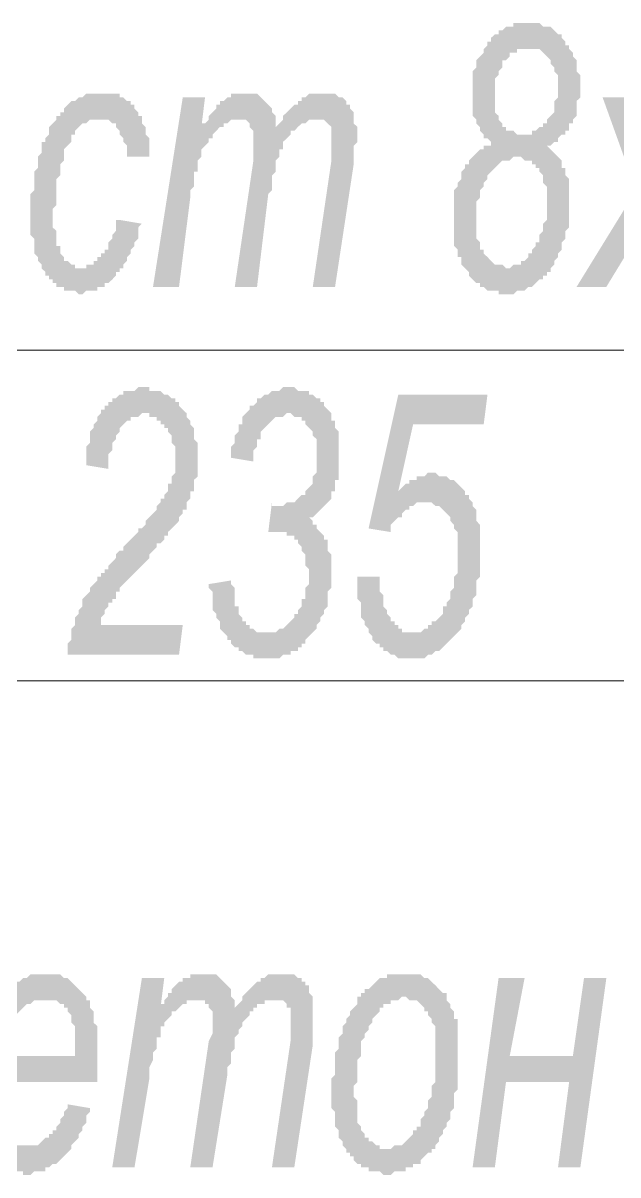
# Model space of a CAD drawing. Header units: millimetres. Extents: x 1372 to 666090, y 1285 to 31551.
# Drawn here: x 627867 to 628535, y 20592 to 21885 of the extents above; entities that cross this region are included whole.
import ezdxf

# ---------------------------------------------------------------- set-up
doc = ezdxf.new("R2010")
doc.units = ezdxf.units.MM
doc.layers.add('PDF _0', color=7, linetype='Continuous')
doc.layers.add('PDF _75-АЗ Штамп', color=7, linetype='Continuous')

msp = doc.modelspace()

# ---------------------------------------------------------------- hatches: boundary and pattern name
at = {"layer": 'PDF _75-АЗ Штамп', "transparency": 33554559}
h = msp.add_hatch(color=256, dxfattribs=at)
h.paths.add_polyline_path([(628392.1, 21751.4), (628392.1, 21751.4), (628388, 21755.5), (628383.8, 21755.5), (628383.8, 21759.7), (628379.6, 21763.9), (628379.6, 21763.9), (628379.6, 21768.1), (628375.5, 21772.2), (628375.5, 21772.2), (628375.5, 21776.4), (628371.3, 21780.6), (628371.3, 21784.7), (628371.3, 21788.9), (628371.3, 21793.1), (628371.3, 21797.3), (628371.3, 21801.4), (628371.3, 21805.6), (628371.3, 21809.8), (628371.3, 21813.9), (628371.3, 21818.1), (628371.3, 21818.1), (628371.3, 21822.3), (628371.3, 21826.5), (628371.3, 21830.6), (628375.5, 21834.8), (628375.5, 21839), (628375.5, 21843.1), (628379.6, 21847.3), (628379.6, 21847.3), (628383.8, 21851.5), (628383.8, 21855.7), (628383.8, 21855.7), (628388, 21859.8), (628388, 21864), (628392.1, 21864), (628392.1, 21868.2), (628396.3, 21872.3), (628396.3, 21872.3), (628400.5, 21872.3), (628400.5, 21876.5), (628404.7, 21876.5), (628408.8, 21880.7), (628408.8, 21880.7), (628413, 21880.7), (628417.2, 21880.7), (628417.2, 21884.9), (628421.3, 21884.9), (628425.5, 21884.9), (628425.5, 21884.9), (628429.7, 21884.9), (628433.9, 21884.9), (628433.9, 21884.9), (628438, 21884.9), (628442.2, 21884.9), (628446.4, 21884.9), (628446.4, 21884.9), (628450.5, 21880.7), (628454.7, 21880.7), (628454.7, 21880.7), (628458.9, 21880.7), (628463.1, 21876.5), (628463.1, 21876.5), (628467.2, 21872.3), (628467.2, 21872.3), (628471.4, 21872.3), (628471.4, 21868.2), (628475.6, 21864), (628475.6, 21864), (628475.6, 21859.8), (628479.7, 21859.8), (628479.7, 21855.7), (628483.9, 21851.5), (628483.9, 21847.3), (628483.9, 21847.3), (628488.1, 21843.1), (628488.1, 21839), (628488.1, 21834.8), (628488.1, 21830.6), (628492.3, 21826.5), (628492.3, 21822.3), (628492.3, 21818.1), (628492.3, 21813.9), (628492.3, 21813.9), (628492.3, 21809.8), (628492.3, 21805.6), (628492.3, 21801.4), (628488.1, 21797.3), (628488.1, 21793.1), (628488.1, 21788.9), (628488.1, 21784.7), (628488.1, 21780.6), (628483.9, 21776.4), (628483.9, 21776.4), (628483.9, 21772.2), (628479.7, 21772.2), (628479.7, 21768.1), (628479.7, 21763.9), (628475.6, 21763.9), (628475.6, 21759.7), (628471.4, 21759.7), (628467.2, 21755.5), (628467.2, 21751.4), (628463.1, 21751.4), (628463.1, 21751.4), (628458.9, 21747.2), (628454.7, 21747.2), (628458.9, 21743), (628463.1, 21738.9), (628463.1, 21738.9), (628467.2, 21734.7), (628467.2, 21734.7), (628471.4, 21730.5), (628471.4, 21726.3), (628471.4, 21722.2), (628475.6, 21722.2), (628475.6, 21718), (628475.6, 21713.8), (628475.6, 21713.8), (628479.7, 21709.7), (628479.7, 21705.5), (628479.7, 21701.3), (628479.7, 21697.1), (628479.7, 21693), (628479.7, 21688.8), (628479.7, 21684.6), (628479.7, 21680.5), (628479.7, 21676.3), (628479.7, 21672.1), (628479.7, 21667.9), (628479.7, 21663.8), (628479.7, 21659.6), (628479.7, 21655.4), (628475.6, 21651.3), (628475.6, 21647.1), (628475.6, 21647.1), (628475.6, 21642.9), (628471.4, 21638.7), (628471.4, 21634.6), (628471.4, 21630.4), (628467.2, 21626.2), (628467.2, 21622.1), (628467.2, 21622.1), (628463.1, 21617.9), (628463.1, 21613.7), (628463.1, 21613.7), (628458.9, 21609.5), (628458.9, 21605.4), (628454.7, 21605.4), (628454.7, 21601.2), (628450.5, 21601.2), (628450.5, 21597), (628446.4, 21597), (628442.2, 21592.9), (628442.2, 21592.9), (628438, 21588.7), (628438, 21588.7), (628433.9, 21588.7), (628429.7, 21584.5), (628429.7, 21584.5), (628425.5, 21584.5), (628421.3, 21584.5), (628421.3, 21584.5), (628417.2, 21580.3), (628413, 21580.3), (628413, 21580.3), (628408.8, 21580.3), (628404.7, 21580.3), (628400.5, 21580.3), (628400.5, 21584.5), (628396.3, 21584.5), (628392.1, 21584.5), (628392.1, 21584.5), (628388, 21584.5), (628383.8, 21588.7), (628383.8, 21588.7), (628379.6, 21588.7), (628379.6, 21592.9), (628375.5, 21592.9), (628371.3, 21597), (628371.3, 21597), (628367.1, 21601.2), (628367.1, 21601.2), (628367.1, 21605.4), (628362.9, 21609.5), (628362.9, 21609.5), (628358.8, 21613.7), (628358.8, 21617.9), (628358.8, 21622.1), (628354.6, 21622.1), (628354.6, 21626.2), (628354.6, 21630.4), (628350.4, 21634.6), (628350.4, 21638.7), (628350.4, 21642.9), (628350.4, 21647.1), (628350.4, 21651.3), (628350.4, 21655.4), (628350.4, 21659.6), (628350.4, 21663.8), (628350.4, 21667.9), (628350.4, 21672.1), (628350.4, 21676.3), (628350.4, 21680.5), (628350.4, 21684.6), (628350.4, 21688.8), (628350.4, 21693), (628350.4, 21697.1), (628354.6, 21701.3), (628354.6, 21701.3), (628354.6, 21705.5), (628358.8, 21709.7), (628358.8, 21713.8), (628358.8, 21718), (628358.8, 21718), (628362.9, 21722.2), (628362.9, 21726.3), (628367.1, 21726.3), (628367.1, 21730.5), (628371.3, 21734.7), (628371.3, 21734.7), (628375.5, 21738.9), (628375.5, 21738.9), (628379.6, 21743), (628383.8, 21743), (628383.8, 21747.2), (628388, 21747.2), (628392.1, 21747.2), (628392.1, 21751.4)], flags=0)
h.paths.add_polyline_path([(628396.3, 21801.4), (628396.3, 21797.3), (628396.3, 21793.1), (628396.3, 21788.9), (628396.3, 21784.7), (628396.3, 21784.7), (628400.5, 21780.6), (628400.5, 21776.4), (628404.7, 21772.2), (628404.7, 21772.2), (628404.7, 21768.1), (628408.8, 21768.1), (628408.8, 21763.9), (628413, 21763.9), (628413, 21763.9), (628417.2, 21763.9), (628421.3, 21759.7), (628425.5, 21759.7), (628425.5, 21759.7), (628425.5, 21759.7), (628429.7, 21759.7), (628433.9, 21759.7), (628438, 21759.7), (628438, 21763.9), (628442.2, 21763.9), (628442.2, 21763.9), (628446.4, 21768.1), (628450.5, 21768.1), (628450.5, 21772.2), (628454.7, 21772.2), (628454.7, 21776.4), (628454.7, 21776.4), (628458.9, 21780.6), (628458.9, 21780.6), (628463.1, 21784.7), (628463.1, 21788.9), (628463.1, 21793.1), (628463.1, 21797.3), (628467.2, 21801.4), (628467.2, 21805.6), (628467.2, 21809.8), (628467.2, 21813.9), (628467.2, 21813.9), (628467.2, 21818.1), (628467.2, 21822.3), (628467.2, 21826.5), (628463.1, 21830.6), (628463.1, 21834.8), (628463.1, 21834.8), (628458.9, 21839), (628458.9, 21843.1), (628458.9, 21843.1), (628454.7, 21847.3), (628454.7, 21847.3), (628450.5, 21851.5), (628450.5, 21851.5), (628446.4, 21855.7), (628442.2, 21855.7), (628442.2, 21855.7), (628438, 21855.7), (628433.9, 21855.7), (628433.9, 21855.7), (628429.7, 21855.7), (628429.7, 21855.7), (628425.5, 21855.7), (628421.3, 21855.7), (628421.3, 21851.5), (628417.2, 21851.5), (628413, 21851.5), (628413, 21847.3), (628413, 21847.3), (628408.8, 21843.1), (628404.7, 21843.1), (628404.7, 21839), (628404.7, 21834.8), (628400.5, 21830.6), (628400.5, 21830.6), (628400.5, 21826.5), (628396.3, 21822.3), (628396.3, 21822.3), (628396.3, 21818.1), (628396.3, 21813.9), (628396.3, 21809.8), (628396.3, 21805.6), (628396.3, 21801.4)], flags=0)
h.paths.add_polyline_path([(628375.5, 21659.6), (628375.5, 21655.4), (628375.5, 21651.3), (628375.5, 21647.1), (628375.5, 21642.9), (628379.6, 21638.7), (628379.6, 21634.6), (628379.6, 21634.6), (628379.6, 21630.4), (628383.8, 21630.4), (628383.8, 21626.2), (628388, 21622.1), (628388, 21622.1), (628392.1, 21617.9), (628392.1, 21617.9), (628392.1, 21617.9), (628396.3, 21613.7), (628400.5, 21613.7), (628400.5, 21613.7), (628404.7, 21613.7), (628408.8, 21609.5), (628413, 21609.5), (628413, 21609.5), (628413, 21609.5), (628417.2, 21613.7), (628421.3, 21613.7), (628421.3, 21613.7), (628425.5, 21613.7), (628425.5, 21617.9), (628429.7, 21617.9), (628429.7, 21617.9), (628433.9, 21622.1), (628433.9, 21626.2), (628438, 21626.2), (628438, 21630.4), (628442.2, 21634.6), (628442.2, 21638.7), (628446.4, 21638.7), (628446.4, 21642.9), (628446.4, 21647.1), (628450.5, 21651.3), (628450.5, 21655.4), (628450.5, 21659.6), (628450.5, 21659.6), (628454.7, 21663.8), (628454.7, 21667.9), (628454.7, 21672.1), (628454.7, 21676.3), (628454.7, 21680.5), (628454.7, 21684.6), (628454.7, 21684.6), (628454.7, 21688.8), (628454.7, 21693), (628454.7, 21697.1), (628454.7, 21701.3), (628450.5, 21705.5), (628450.5, 21709.7), (628450.5, 21713.8), (628446.4, 21718), (628446.4, 21718), (628446.4, 21722.2), (628442.2, 21722.2), (628442.2, 21726.3), (628438, 21726.3), (628438, 21730.5), (628433.9, 21730.5), (628429.7, 21730.5), (628429.7, 21730.5), (628425.5, 21734.7), (628421.3, 21734.7), (628421.3, 21734.7), (628417.2, 21734.7), (628417.2, 21734.7), (628413, 21730.5), (628408.8, 21730.5), (628408.8, 21730.5), (628404.7, 21730.5), (628400.5, 21726.3), (628400.5, 21726.3), (628396.3, 21722.2), (628396.3, 21722.2), (628392.1, 21718), (628392.1, 21718), (628388, 21713.8), (628388, 21713.8), (628388, 21709.7), (628383.8, 21705.5), (628383.8, 21705.5), (628383.8, 21701.3), (628379.6, 21697.1), (628379.6, 21693), (628379.6, 21688.8), (628375.5, 21684.6), (628375.5, 21680.5), (628375.5, 21680.5), (628375.5, 21676.3), (628375.5, 21672.1), (628375.5, 21663.8), (628375.5, 21659.6), (628375.5, 21659.6)], flags=0)
for points in [[(627975, 21663.8), (628000, 21659.6), (627995.9, 21655.4), (627995.9, 21651.3), (627995.9, 21647.1), (627995.9, 21642.9), (627991.7, 21638.7), (627991.7, 21638.7), (627991.7, 21634.6), (627987.5, 21630.4), (627987.5, 21626.2), (627983.3, 21622.1), (627983.3, 21617.9), (627983.3, 21617.9), (627979.2, 21613.7), (627979.2, 21609.5), (627975, 21609.5), (627975, 21605.4), (627970.8, 21605.4), (627970.8, 21601.2), (627970.8, 21601.2), (627966.7, 21597), (627962.5, 21592.9), (627962.5, 21592.9), (627958.3, 21592.9), (627958.3, 21588.7), (627954.1, 21588.7), (627950, 21588.7), (627950, 21584.5), (627945.8, 21584.5), (627941.6, 21584.5), (627941.6, 21584.5), (627937.5, 21584.5), (627933.3, 21580.3), (627933.3, 21580.3), (627929.1, 21580.3), (627929.1, 21580.3), (627924.9, 21584.5), (627920.8, 21584.5), (627920.8, 21584.5), (627916.6, 21584.5), (627912.4, 21584.5), (627912.4, 21588.7), (627908.3, 21588.7), (627904.1, 21588.7), (627904.1, 21592.9), (627899.9, 21592.9), (627899.9, 21597), (627895.7, 21597), (627895.7, 21601.2), (627891.6, 21601.2), (627891.6, 21605.4), (627887.4, 21609.5), (627887.4, 21609.5), (627887.4, 21613.7), (627883.2, 21617.9), (627883.2, 21617.9), (627883.2, 21622.1), (627879.1, 21626.2), (627879.1, 21630.4), (627879.1, 21634.6), (627879.1, 21638.7), (627879.1, 21642.9), (627874.9, 21647.1), (627874.9, 21651.3), (627874.9, 21655.4), (627874.9, 21659.6), (627874.9, 21663.8), (627874.9, 21667.9), (627874.9, 21667.9), (627874.9, 21672.1), (627874.9, 21676.3), (627874.9, 21680.5), (627874.9, 21684.6), (627874.9, 21688.8), (627874.9, 21693), (627879.1, 21697.1), (627879.1, 21701.3), (627879.1, 21705.5), (627879.1, 21709.7), (627879.1, 21713.8), (627879.1, 21718), (627883.2, 21722.2), (627883.2, 21726.3), (627883.2, 21730.5), (627883.2, 21734.7), (627883.2, 21734.7), (627887.4, 21738.9), (627887.4, 21743), (627887.4, 21747.2), (627887.4, 21751.4), (627891.6, 21751.4), (627891.6, 21755.5), (627895.7, 21759.7), (627895.7, 21763.9), (627895.7, 21768.1), (627899.9, 21772.2), (627899.9, 21772.2), (627904.1, 21776.4), (627904.1, 21780.6), (627908.3, 21780.6), (627908.3, 21784.7), (627912.4, 21784.7), (627912.4, 21788.9), (627912.4, 21788.9), (627916.6, 21793.1), (627916.6, 21793.1), (627920.8, 21797.3), (627924.9, 21797.3), (627924.9, 21797.3), (627929.1, 21801.4), (627929.1, 21801.4), (627933.3, 21801.4), (627937.5, 21805.6), (627937.5, 21805.6), (627941.6, 21805.6), (627945.8, 21805.6), (627945.8, 21805.6), (627950, 21805.6), (627954.1, 21805.6), (627954.1, 21805.6), (627958.3, 21805.6), (627962.5, 21805.6), (627962.5, 21805.6), (627966.7, 21805.6), (627970.8, 21805.6), (627975, 21805.6), (627975, 21801.4), (627979.2, 21801.4), (627979.2, 21801.4), (627983.3, 21797.3), (627987.5, 21797.3), (627987.5, 21793.1), (627991.7, 21793.1), (627991.7, 21788.9), (627991.7, 21788.9), (627995.9, 21784.7), (627995.9, 21780.6), (628000, 21780.6), (628000, 21776.4), (628000, 21772.2), (628004.2, 21768.1), (628004.2, 21763.9), (628004.2, 21759.7), (628004.2, 21759.7), (628008.4, 21755.5), (628008.4, 21751.4), (628008.4, 21747.2), (628008.4, 21743), (628008.4, 21734.7), (628008.4, 21734.7), (627983.3, 21734.7), (627983.3, 21738.9), (627983.3, 21743), (627983.3, 21747.2), (627979.2, 21751.4), (627979.2, 21755.5), (627979.2, 21755.5), (627975, 21759.7), (627975, 21763.9), (627975, 21763.9), (627970.8, 21768.1), (627970.8, 21772.2), (627966.7, 21772.2), (627966.7, 21772.2), (627962.5, 21776.4), (627958.3, 21776.4), (627958.3, 21776.4), (627954.1, 21776.4), (627954.1, 21776.4), (627950, 21776.4), (627945.8, 21776.4), (627945.8, 21776.4), (627941.6, 21776.4), (627937.5, 21772.2), (627937.5, 21772.2), (627933.3, 21772.2), (627929.1, 21768.1), (627929.1, 21768.1), (627924.9, 21763.9), (627924.9, 21763.9), (627924.9, 21759.7), (627920.8, 21759.7), (627920.8, 21755.5), (627920.8, 21751.4), (627916.6, 21747.2), (627916.6, 21747.2), (627912.4, 21743), (627912.4, 21738.9), (627912.4, 21734.7), (627912.4, 21730.5), (627908.3, 21726.3), (627908.3, 21722.2), (627908.3, 21722.2), (627908.3, 21718), (627908.3, 21713.8), (627904.1, 21709.7), (627904.1, 21705.5), (627904.1, 21701.3), (627904.1, 21697.1), (627904.1, 21693), (627904.1, 21688.8), (627904.1, 21684.6), (627904.1, 21680.5), (627899.9, 21676.3), (627899.9, 21672.1), (627899.9, 21667.9), (627899.9, 21663.8), (627899.9, 21659.6), (627899.9, 21655.4), (627904.1, 21651.3), (627904.1, 21647.1), (627904.1, 21642.9), (627904.1, 21638.7), (627904.1, 21634.6), (627908.3, 21634.6), (627908.3, 21630.4), (627908.3, 21626.2), (627908.3, 21626.2), (627912.4, 21622.1), (627912.4, 21617.9), (627916.6, 21617.9), (627920.8, 21613.7), (627920.8, 21613.7), (627924.9, 21613.7), (627924.9, 21609.5), (627929.1, 21609.5), (627929.1, 21609.5), (627933.3, 21609.5), (627937.5, 21609.5), (627937.5, 21613.7), (627941.6, 21613.7), (627945.8, 21613.7), (627945.8, 21617.9), (627950, 21617.9), (627950, 21622.1), (627954.1, 21622.1), (627954.1, 21626.2), (627958.3, 21626.2), (627958.3, 21630.4), (627962.5, 21630.4), (627962.5, 21634.6), (627962.5, 21638.7), (627966.7, 21642.9), (627966.7, 21642.9), (627966.7, 21647.1), (627970.8, 21651.3), (627970.8, 21655.4), (627970.8, 21659.6), (627970.8, 21663.8), (627975, 21663.8)], [(628012.5, 21588.7), (628045.9, 21801.4), (628070.9, 21801.4), (628066.8, 21768.1), (628066.8, 21772.2), (628070.9, 21772.2), (628075.1, 21776.4), (628075.1, 21780.6), (628079.3, 21784.7), (628079.3, 21784.7), (628083.5, 21788.9), (628083.5, 21793.1), (628087.6, 21793.1), (628087.6, 21797.3), (628091.8, 21797.3), (628091.8, 21797.3), (628096, 21801.4), (628096, 21801.4), (628100.1, 21801.4), (628100.1, 21805.6), (628104.3, 21805.6), (628108.5, 21805.6), (628112.7, 21805.6), (628112.7, 21805.6), (628116.8, 21805.6), (628121, 21805.6), (628121, 21805.6), (628125.2, 21805.6), (628129.3, 21805.6), (628129.3, 21805.6), (628133.5, 21801.4), (628133.5, 21801.4), (628137.7, 21797.3), (628137.7, 21797.3), (628141.9, 21793.1), (628141.9, 21793.1), (628146, 21788.9), (628146, 21784.7), (628150.2, 21780.6), (628150.2, 21776.4), (628150.2, 21772.2), (628150.2, 21768.1), (628150.2, 21768.1), (628154.4, 21772.2), (628154.4, 21772.2), (628158.5, 21776.4), (628158.5, 21780.6), (628162.7, 21784.7), (628162.7, 21784.7), (628166.9, 21788.9), (628166.9, 21788.9), (628171.1, 21793.1), (628175.2, 21793.1), (628175.2, 21797.3), (628175.2, 21797.3), (628179.4, 21797.3), (628179.4, 21801.4), (628183.6, 21801.4), (628187.7, 21805.6), (628187.7, 21805.6), (628191.9, 21805.6), (628196.1, 21805.6), (628196.1, 21805.6), (628200.3, 21805.6), (628204.4, 21805.6), (628204.4, 21805.6), (628208.6, 21805.6), (628212.8, 21805.6), (628216.9, 21805.6), (628216.9, 21805.6), (628221.1, 21801.4), (628225.3, 21801.4), (628225.3, 21801.4), (628229.5, 21797.3), (628229.5, 21797.3), (628229.5, 21793.1), (628233.6, 21793.1), (628233.6, 21788.9), (628237.8, 21784.7), (628237.8, 21780.6), (628237.8, 21780.6), (628237.8, 21776.4), (628237.8, 21772.2), (628242, 21768.1), (628242, 21763.9), (628242, 21759.7), (628242, 21755.5), (628242, 21751.4), (628242, 21751.4), (628237.8, 21747.2), (628237.8, 21743), (628237.8, 21734.7), (628237.8, 21730.5), (628237.8, 21726.3), (628237.8, 21726.3), (628216.9, 21588.7), (628191.9, 21588.7), (628212.8, 21730.5), (628212.8, 21734.7), (628212.8, 21738.9), (628212.8, 21743), (628212.8, 21747.2), (628212.8, 21751.4), (628212.8, 21755.5), (628212.8, 21755.5), (628212.8, 21759.7), (628212.8, 21763.9), (628212.8, 21768.1), (628212.8, 21768.1), (628208.6, 21772.2), (628208.6, 21772.2), (628204.4, 21776.4), (628204.4, 21776.4), (628200.3, 21776.4), (628196.1, 21776.4), (628196.1, 21776.4), (628196.1, 21776.4), (628191.9, 21776.4), (628187.7, 21776.4), (628187.7, 21776.4), (628183.6, 21772.2), (628179.4, 21772.2), (628179.4, 21772.2), (628175.2, 21768.1), (628175.2, 21768.1), (628171.1, 21763.9), (628166.9, 21763.9), (628166.9, 21759.7), (628162.7, 21755.5), (628162.7, 21755.5), (628158.5, 21751.4), (628158.5, 21747.2), (628158.5, 21743), (628154.4, 21743), (628154.4, 21743), (628154.4, 21738.9), (628154.4, 21734.7), (628150.2, 21730.5), (628150.2, 21730.5), (628150.2, 21726.3), (628150.2, 21722.2), (628150.2, 21718), (628146, 21713.8), (628146, 21709.7), (628146, 21705.5), (628146, 21701.3), (628146, 21697.1), (628141.9, 21693), (628129.3, 21588.7), (628104.3, 21588.7), (628125.2, 21730.5), (628125.2, 21738.9), (628125.2, 21743), (628125.2, 21747.2), (628125.2, 21751.4), (628125.2, 21751.4), (628125.2, 21755.5), (628125.2, 21759.7), (628125.2, 21763.9), (628125.2, 21763.9), (628121, 21768.1), (628121, 21772.2), (628121, 21772.2), (628116.8, 21776.4), (628112.7, 21776.4), (628112.7, 21776.4), (628108.5, 21776.4), (628108.5, 21776.4), (628104.3, 21776.4), (628100.1, 21776.4), (628100.1, 21776.4), (628096, 21772.2), (628091.8, 21772.2), (628091.8, 21768.1), (628087.6, 21768.1), (628087.6, 21768.1), (628083.5, 21763.9), (628083.5, 21763.9), (628079.3, 21759.7), (628079.3, 21755.5), (628075.1, 21755.5), (628075.1, 21751.4), (628070.9, 21747.2), (628070.9, 21747.2), (628066.8, 21743), (628066.8, 21738.9), (628066.8, 21734.7), (628066.8, 21734.7), (628062.6, 21730.5), (628062.6, 21726.3), (628062.6, 21722.2), (628062.6, 21718), (628058.4, 21718), (628058.4, 21713.8), (628058.4, 21709.7), (628058.4, 21701.3), (628054.3, 21697.1), (628054.3, 21693), (628054.3, 21688.8), (628054.3, 21688.8), (628041.7, 21588.7)], [(628488.1, 21588.7), (628554.8, 21697.1), (628517.3, 21801.4), (628546.5, 21801.4), (628559, 21763.9), (628559, 21759.7), (628559, 21755.5), (628563.2, 21751.4), (628563.2, 21747.2), (628563.2, 21743), (628563.2, 21738.9), (628567.3, 21738.9), (628567.3, 21734.7), (628567.3, 21730.5), (628567.3, 21726.3), (628571.5, 21722.2), (628613.2, 21801.4), (628646.6, 21801.4), (628579.9, 21693), (628621.6, 21588.7), (628592.4, 21588.7), (628575.7, 21630.4), (628575.7, 21634.6), (628575.7, 21638.7), (628571.5, 21638.7), (628571.5, 21642.9), (628571.5, 21647.1), (628571.5, 21651.3), (628567.3, 21655.4), (628567.3, 21659.6), (628567.3, 21663.8), (628567.3, 21663.8), (628521.5, 21588.7)], [(627916.6, 21175.7), (627916.6, 21179.9), (627916.6, 21184.1), (627916.6, 21188.2), (627920.8, 21192.4), (627920.8, 21196.6), (627920.8, 21200.7), (627920.8, 21204.9), (627924.9, 21209.1), (627924.9, 21213.3), (627924.9, 21217.4), (627924.9, 21217.4), (627929.1, 21221.6), (627929.1, 21225.8), (627929.1, 21225.8), (627933.3, 21229.9), (627933.3, 21234.1), (627933.3, 21238.3), (627937.5, 21242.5), (627937.5, 21242.5), (627941.6, 21246.6), (627941.6, 21250.8), (627945.8, 21255), (627945.8, 21255), (627945.8, 21255), (627950, 21259.1), (627950, 21259.1), (627950, 21263.3), (627954.1, 21263.3), (627954.1, 21267.5), (627958.3, 21267.5), (627958.3, 21271.7), (627962.5, 21271.7), (627962.5, 21275.8), (627966.7, 21280), (627966.7, 21280), (627970.8, 21284.2), (627970.8, 21288.3), (627975, 21292.5), (627979.2, 21292.5), (627979.2, 21296.7), (627983.3, 21300.9), (627987.5, 21305), (627991.7, 21309.2), (627991.7, 21309.2), (627995.9, 21313.4), (627995.9, 21317.5), (628000, 21317.5), (628004.2, 21321.7), (628004.2, 21325.9), (628008.4, 21330.1), (628008.4, 21330.1), (628012.5, 21334.2), (628012.5, 21334.2), (628016.7, 21338.4), (628016.7, 21338.4), (628016.7, 21342.6), (628016.7, 21342.6), (628020.9, 21346.7), (628020.9, 21350.9), (628025.1, 21350.9), (628025.1, 21355.1), (628029.2, 21359.3), (628029.2, 21363.4), (628029.2, 21367.6), (628033.4, 21367.6), (628033.4, 21371.8), (628033.4, 21371.8), (628033.4, 21375.9), (628037.6, 21380.1), (628037.6, 21384.3), (628037.6, 21388.5), (628037.6, 21392.6), (628037.6, 21396.8), (628037.6, 21401), (628037.6, 21405.1), (628037.6, 21409.3), (628033.4, 21413.5), (628033.4, 21417.7), (628033.4, 21417.7), (628033.4, 21421.8), (628029.2, 21426), (628029.2, 21430.2), (628025.1, 21430.2), (628025.1, 21434.3), (628020.9, 21434.3), (628020.9, 21438.5), (628016.7, 21438.5), (628016.7, 21442.7), (628012.5, 21442.7), (628008.4, 21442.7), (628008.4, 21446.9), (628004.2, 21446.9), (628000, 21446.9), (628000, 21446.9), (627995.9, 21442.7), (627991.7, 21442.7), (627991.7, 21442.7), (627987.5, 21442.7), (627987.5, 21438.5), (627983.3, 21438.5), (627979.2, 21434.3), (627979.2, 21434.3), (627975, 21430.2), (627975, 21430.2), (627975, 21426), (627970.8, 21421.8), (627970.8, 21421.8), (627970.8, 21417.7), (627966.7, 21413.5), (627966.7, 21409.3), (627966.7, 21405.1), (627962.5, 21401), (627962.5, 21396.8), (627962.5, 21392.6), (627962.5, 21388.5), (627962.5, 21384.3), (627937.5, 21388.5), (627937.5, 21392.6), (627937.5, 21396.8), (627937.5, 21401), (627937.5, 21405.1), (627937.5, 21409.3), (627941.6, 21413.5), (627941.6, 21417.7), (627941.6, 21421.8), (627941.6, 21426), (627945.8, 21430.2), (627945.8, 21434.3), (627945.8, 21434.3), (627950, 21438.5), (627950, 21442.7), (627954.1, 21446.9), (627954.1, 21446.9), (627954.1, 21451), (627958.3, 21451), (627958.3, 21455.2), (627962.5, 21455.2), (627962.5, 21459.4), (627966.7, 21459.4), (627966.7, 21463.5), (627970.8, 21463.5), (627975, 21467.7), (627975, 21467.7), (627979.2, 21467.7), (627979.2, 21471.9), (627983.3, 21471.9), (627987.5, 21471.9), (627987.5, 21471.9), (627991.7, 21471.9), (627995.9, 21476.1), (628000, 21476.1), (628000, 21476.1), (628004.2, 21476.1), (628008.4, 21476.1), (628008.4, 21471.9), (628012.5, 21471.9), (628016.7, 21471.9), (628020.9, 21471.9), (628020.9, 21471.9), (628025.1, 21467.7), (628025.1, 21467.7), (628029.2, 21467.7), (628033.4, 21463.5), (628033.4, 21463.5), (628037.6, 21463.5), (628037.6, 21459.4), (628041.7, 21459.4), (628041.7, 21455.2), (628045.9, 21451), (628045.9, 21451), (628050.1, 21446.9), (628050.1, 21442.7), (628054.3, 21438.5), (628054.3, 21438.5), (628054.3, 21434.3), (628058.4, 21430.2), (628058.4, 21426), (628058.4, 21421.8), (628058.4, 21417.7), (628062.6, 21413.5), (628062.6, 21409.3), (628062.6, 21409.3), (628062.6, 21405.1), (628062.6, 21401), (628062.6, 21396.8), (628062.6, 21396.8), (628062.6, 21392.6), (628062.6, 21388.5), (628062.6, 21384.3), (628062.6, 21380.1), (628062.6, 21375.9), (628058.4, 21371.8), (628058.4, 21367.6), (628058.4, 21363.4), (628058.4, 21359.3), (628054.3, 21359.3), (628054.3, 21355.1), (628054.3, 21350.9), (628050.1, 21346.7), (628050.1, 21342.6), (628050.1, 21338.4), (628045.9, 21338.4), (628045.9, 21338.4), (628045.9, 21334.2), (628045.9, 21334.2), (628041.7, 21330.1), (628041.7, 21330.1), (628041.7, 21330.1), (628041.7, 21325.9), (628037.6, 21321.7), (628037.6, 21321.7), (628033.4, 21317.5), (628033.4, 21317.5), (628029.2, 21313.4), (628029.2, 21309.2), (628025.1, 21309.2), (628025.1, 21305), (628020.9, 21300.9), (628016.7, 21300.9), (628016.7, 21296.7), (628012.5, 21292.5), (628008.4, 21288.3), (628008.4, 21284.2), (628004.2, 21280), (628000, 21275.8), (627995.9, 21271.7), (627995.9, 21271.7), (627991.7, 21267.5), (627987.5, 21263.3), (627987.5, 21263.3), (627983.3, 21259.1), (627979.2, 21255), (627979.2, 21255), (627975, 21250.8), (627975, 21246.6), (627970.8, 21246.6), (627970.8, 21242.5), (627970.8, 21238.3), (627966.7, 21238.3), (627966.7, 21234.1), (627962.5, 21234.1), (627962.5, 21229.9), (627958.3, 21225.8), (627958.3, 21221.6), (627954.1, 21217.4), (627954.1, 21217.4), (627954.1, 21213.3), (627954.1, 21209.1), (628045.9, 21209.1), (628041.7, 21175.7)], [(628075.1, 21255), (628100.1, 21259.1), (628100.1, 21255), (628104.3, 21250.8), (628104.3, 21242.5), (628104.3, 21238.3), (628104.3, 21234.1), (628104.3, 21229.9), (628108.5, 21229.9), (628108.5, 21225.8), (628108.5, 21221.6), (628112.7, 21217.4), (628112.7, 21217.4), (628112.7, 21213.3), (628112.7, 21213.3), (628116.8, 21213.3), (628116.8, 21209.1), (628121, 21209.1), (628121, 21204.9), (628125.2, 21204.9), (628129.3, 21200.7), (628129.3, 21200.7), (628133.5, 21200.7), (628137.7, 21200.7), (628137.7, 21200.7), (628141.9, 21200.7), (628146, 21200.7), (628150.2, 21200.7), (628150.2, 21200.7), (628154.4, 21204.9), (628154.4, 21204.9), (628158.5, 21204.9), (628162.7, 21209.1), (628162.7, 21209.1), (628166.9, 21213.3), (628166.9, 21213.3), (628171.1, 21217.4), (628171.1, 21221.6), (628175.2, 21221.6), (628175.2, 21225.8), (628179.4, 21229.9), (628179.4, 21234.1), (628179.4, 21238.3), (628183.6, 21238.3), (628183.6, 21242.5), (628183.6, 21246.6), (628183.6, 21250.8), (628187.7, 21255), (628187.7, 21259.1), (628187.7, 21263.3), (628187.7, 21263.3), (628187.7, 21267.5), (628187.7, 21271.7), (628183.6, 21275.8), (628183.6, 21280), (628183.6, 21284.2), (628183.6, 21288.3), (628179.4, 21292.5), (628179.4, 21296.7), (628179.4, 21296.7), (628175.2, 21300.9), (628175.2, 21305), (628171.1, 21305), (628171.1, 21309.2), (628166.9, 21309.2), (628162.7, 21309.2), (628162.7, 21313.4), (628158.5, 21313.4), (628158.5, 21313.4), (628154.4, 21313.4), (628150.2, 21313.4), (628150.2, 21313.4), (628146, 21313.4), (628141.9, 21313.4), (628141.9, 21313.4), (628146, 21346.7), (628146, 21342.6), (628150.2, 21342.6), (628150.2, 21342.6), (628154.4, 21342.6), (628158.5, 21342.6), (628162.7, 21346.7), (628162.7, 21346.7), (628166.9, 21346.7), (628171.1, 21346.7), (628171.1, 21346.7), (628175.2, 21350.9), (628175.2, 21350.9), (628179.4, 21355.1), (628183.6, 21355.1), (628183.6, 21359.3), (628183.6, 21359.3), (628187.7, 21363.4), (628187.7, 21363.4), (628191.9, 21367.6), (628191.9, 21371.8), (628191.9, 21375.9), (628196.1, 21380.1), (628196.1, 21384.3), (628196.1, 21388.5), (628196.1, 21388.5), (628196.1, 21392.6), (628196.1, 21396.8), (628196.1, 21401), (628196.1, 21405.1), (628196.1, 21409.3), (628196.1, 21413.5), (628196.1, 21417.7), (628191.9, 21421.8), (628191.9, 21421.8), (628191.9, 21426), (628187.7, 21430.2), (628187.7, 21430.2), (628183.6, 21434.3), (628183.6, 21438.5), (628179.4, 21438.5), (628179.4, 21442.7), (628175.2, 21442.7), (628171.1, 21442.7), (628171.1, 21442.7), (628166.9, 21446.9), (628162.7, 21446.9), (628162.7, 21446.9), (628162.7, 21446.9), (628158.5, 21442.7), (628154.4, 21442.7), (628154.4, 21442.7), (628150.2, 21442.7), (628146, 21438.5), (628146, 21438.5), (628141.9, 21434.3), (628141.9, 21434.3), (628137.7, 21430.2), (628137.7, 21430.2), (628133.5, 21426), (628133.5, 21421.8), (628133.5, 21417.7), (628129.3, 21417.7), (628129.3, 21413.5), (628129.3, 21409.3), (628125.2, 21405.1), (628125.2, 21401), (628125.2, 21396.8), (628125.2, 21392.6), (628125.2, 21392.6), (628100.1, 21396.8), (628100.1, 21401), (628100.1, 21405.1), (628100.1, 21409.3), (628104.3, 21413.5), (628104.3, 21417.7), (628104.3, 21421.8), (628108.5, 21426), (628108.5, 21430.2), (628108.5, 21434.3), (628112.7, 21434.3), (628112.7, 21438.5), (628112.7, 21442.7), (628116.8, 21446.9), (628116.8, 21446.9), (628121, 21451), (628121, 21455.2), (628125.2, 21455.2), (628125.2, 21455.2), (628129.3, 21459.4), (628129.3, 21463.5), (628133.5, 21463.5), (628133.5, 21463.5), (628137.7, 21467.7), (628141.9, 21467.7), (628141.9, 21467.7), (628146, 21471.9), (628150.2, 21471.9), (628150.2, 21471.9), (628154.4, 21471.9), (628158.5, 21476.1), (628158.5, 21476.1), (628162.7, 21476.1), (628166.9, 21476.1), (628166.9, 21476.1), (628171.1, 21476.1), (628175.2, 21471.9), (628179.4, 21471.9), (628179.4, 21471.9), (628183.6, 21471.9), (628187.7, 21471.9), (628187.7, 21467.7), (628191.9, 21467.7), (628191.9, 21467.7), (628196.1, 21463.5), (628200.3, 21463.5), (628200.3, 21459.4), (628204.4, 21459.4), (628204.4, 21455.2), (628208.6, 21451), (628208.6, 21451), (628208.6, 21451), (628212.8, 21446.9), (628212.8, 21442.7), (628212.8, 21438.5), (628216.9, 21438.5), (628216.9, 21434.3), (628216.9, 21430.2), (628221.1, 21426), (628221.1, 21421.8), (628221.1, 21417.7), (628221.1, 21413.5), (628221.1, 21409.3), (628221.1, 21405.1), (628221.1, 21401), (628221.1, 21396.8), (628221.1, 21392.6), (628221.1, 21388.5), (628221.1, 21384.3), (628221.1, 21380.1), (628221.1, 21375.9), (628221.1, 21371.8), (628216.9, 21371.8), (628216.9, 21367.6), (628216.9, 21363.4), (628216.9, 21359.3), (628212.8, 21359.3), (628212.8, 21355.1), (628212.8, 21350.9), (628208.6, 21346.7), (628208.6, 21346.7), (628204.4, 21342.6), (628204.4, 21342.6), (628200.3, 21338.4), (628196.1, 21334.2), (628196.1, 21334.2), (628191.9, 21330.1), (628191.9, 21330.1), (628187.7, 21330.1), (628191.9, 21325.9), (628191.9, 21321.7), (628196.1, 21321.7), (628196.1, 21317.5), (628200.3, 21313.4), (628200.3, 21313.4), (628204.4, 21309.2), (628204.4, 21305), (628208.6, 21305), (628208.6, 21300.9), (628208.6, 21296.7), (628208.6, 21292.5), (628212.8, 21288.3), (628212.8, 21284.2), (628212.8, 21280), (628212.8, 21275.8), (628212.8, 21271.7), (628212.8, 21271.7), (628212.8, 21267.5), (628212.8, 21263.3), (628212.8, 21259.1), (628212.8, 21255), (628212.8, 21250.8), (628208.6, 21246.6), (628208.6, 21242.5), (628208.6, 21238.3), (628208.6, 21234.1), (628208.6, 21229.9), (628204.4, 21225.8), (628204.4, 21225.8), (628204.4, 21221.6), (628200.3, 21217.4), (628200.3, 21213.3), (628196.1, 21209.1), (628196.1, 21209.1), (628196.1, 21204.9), (628191.9, 21200.7), (628191.9, 21200.7), (628187.7, 21196.6), (628187.7, 21196.6), (628183.6, 21192.4), (628183.6, 21188.2), (628179.4, 21188.2), (628179.4, 21184.1), (628175.2, 21184.1), (628175.2, 21179.9), (628171.1, 21179.9), (628166.9, 21179.9), (628166.9, 21175.7), (628162.7, 21175.7), (628158.5, 21175.7), (628158.5, 21175.7), (628154.4, 21171.5), (628150.2, 21171.5), (628150.2, 21171.5), (628146, 21171.5), (628141.9, 21171.5), (628141.9, 21171.5), (628137.7, 21171.5), (628133.5, 21171.5), (628133.5, 21171.5), (628129.3, 21171.5), (628125.2, 21171.5), (628125.2, 21175.7), (628121, 21175.7), (628116.8, 21175.7), (628116.8, 21175.7), (628112.7, 21179.9), (628108.5, 21179.9), (628108.5, 21184.1), (628104.3, 21184.1), (628104.3, 21184.1), (628100.1, 21188.2), (628100.1, 21192.4), (628096, 21192.4), (628096, 21192.4), (628096, 21196.6), (628091.8, 21200.7), (628091.8, 21200.7), (628087.6, 21204.9), (628087.6, 21209.1), (628087.6, 21213.3), (628083.5, 21217.4), (628083.5, 21217.4), (628083.5, 21221.6), (628079.3, 21225.8), (628079.3, 21229.9), (628079.3, 21234.1), (628079.3, 21238.3), (628079.3, 21242.5), (628079.3, 21246.6), (628075.1, 21250.8), (628075.1, 21255)], [(628242, 21263.3), (628267, 21263.3), (628267, 21259.1), (628267, 21255), (628267, 21255), (628267, 21250.8), (628267, 21246.6), (628271.2, 21242.5), (628271.2, 21238.3), (628271.2, 21234.1), (628271.2, 21229.9), (628271.2, 21229.9), (628275.3, 21225.8), (628275.3, 21221.6), (628279.5, 21217.4), (628279.5, 21213.3), (628283.7, 21213.3), (628283.7, 21209.1), (628287.9, 21209.1), (628287.9, 21204.9), (628292, 21204.9), (628292, 21200.7), (628296.2, 21200.7), (628300.4, 21200.7), (628300.4, 21200.7), (628304.5, 21200.7), (628304.5, 21200.7), (628308.7, 21200.7), (628312.9, 21200.7), (628312.9, 21200.7), (628317.1, 21204.9), (628321.2, 21204.9), (628321.2, 21209.1), (628325.4, 21209.1), (628325.4, 21213.3), (628329.6, 21213.3), (628329.6, 21213.3), (628333.7, 21217.4), (628333.7, 21217.4), (628337.9, 21221.6), (628337.9, 21225.8), (628337.9, 21229.9), (628342.1, 21229.9), (628342.1, 21234.1), (628346.3, 21238.3), (628346.3, 21242.5), (628346.3, 21246.6), (628346.3, 21246.6), (628350.4, 21250.8), (628350.4, 21255), (628350.4, 21259.1), (628350.4, 21263.3), (628354.6, 21267.5), (628354.6, 21271.7), (628354.6, 21275.8), (628354.6, 21280), (628354.6, 21284.2), (628354.6, 21284.2), (628354.6, 21288.3), (628354.6, 21292.5), (628354.6, 21296.7), (628354.6, 21300.9), (628354.6, 21305), (628354.6, 21309.2), (628354.6, 21313.4), (628350.4, 21317.5), (628350.4, 21317.5), (628350.4, 21321.7), (628346.3, 21325.9), (628346.3, 21330.1), (628346.3, 21330.1), (628342.1, 21334.2), (628342.1, 21334.2), (628337.9, 21338.4), (628337.9, 21338.4), (628333.7, 21342.6), (628329.6, 21342.6), (628329.6, 21342.6), (628325.4, 21346.7), (628321.2, 21346.7), (628321.2, 21346.7), (628317.1, 21346.7), (628317.1, 21346.7), (628312.9, 21346.7), (628308.7, 21346.7), (628304.5, 21342.6), (628304.5, 21342.6), (628300.4, 21342.6), (628300.4, 21338.4), (628296.2, 21338.4), (628296.2, 21338.4), (628292, 21334.2), (628292, 21330.1), (628287.9, 21330.1), (628283.7, 21325.9), (628283.7, 21325.9), (628279.5, 21321.7), (628279.5, 21317.5), (628279.5, 21313.4), (628254.5, 21317.5), (628287.9, 21467.7), (628388, 21467.7), (628383.8, 21434.3), (628304.5, 21434.3), (628287.9, 21359.3), (628292, 21363.4), (628292, 21363.4), (628296.2, 21367.6), (628300.4, 21367.6), (628300.4, 21371.8), (628304.5, 21371.8), (628308.7, 21371.8), (628308.7, 21375.9), (628308.7, 21375.9), (628312.9, 21375.9), (628317.1, 21375.9), (628317.1, 21375.9), (628321.2, 21380.1), (628325.4, 21380.1), (628325.4, 21380.1), (628329.6, 21380.1), (628333.7, 21375.9), (628333.7, 21375.9), (628337.9, 21375.9), (628342.1, 21375.9), (628342.1, 21375.9), (628346.3, 21371.8), (628350.4, 21371.8), (628350.4, 21371.8), (628354.6, 21367.6), (628354.6, 21367.6), (628358.8, 21363.4), (628358.8, 21363.4), (628362.9, 21359.3), (628362.9, 21355.1), (628367.1, 21355.1), (628367.1, 21355.1), (628367.1, 21350.9), (628371.3, 21346.7), (628371.3, 21342.6), (628371.3, 21342.6), (628375.5, 21338.4), (628375.5, 21334.2), (628375.5, 21330.1), (628375.5, 21325.9), (628379.6, 21321.7), (628379.6, 21317.5), (628379.6, 21313.4), (628379.6, 21309.2), (628379.6, 21305), (628379.6, 21300.9), (628379.6, 21296.7), (628379.6, 21292.5), (628379.6, 21288.3), (628379.6, 21284.2), (628379.6, 21280), (628379.6, 21275.8), (628379.6, 21271.7), (628379.6, 21267.5), (628379.6, 21263.3), (628379.6, 21263.3), (628375.5, 21259.1), (628375.5, 21255), (628375.5, 21250.8), (628375.5, 21246.6), (628375.5, 21242.5), (628371.3, 21238.3), (628371.3, 21234.1), (628371.3, 21229.9), (628367.1, 21225.8), (628367.1, 21225.8), (628367.1, 21221.6), (628362.9, 21217.4), (628362.9, 21213.3), (628358.8, 21209.1), (628358.8, 21209.1), (628358.8, 21204.9), (628354.6, 21200.7), (628354.6, 21200.7), (628350.4, 21196.6), (628346.3, 21192.4), (628346.3, 21192.4), (628342.1, 21188.2), (628342.1, 21188.2), (628337.9, 21184.1), (628337.9, 21184.1), (628333.7, 21179.9), (628329.6, 21179.9), (628329.6, 21179.9), (628325.4, 21175.7), (628321.2, 21175.7), (628321.2, 21175.7), (628317.1, 21171.5), (628312.9, 21171.5), (628312.9, 21171.5), (628308.7, 21171.5), (628304.5, 21171.5), (628304.5, 21171.5), (628300.4, 21171.5), (628300.4, 21171.5), (628296.2, 21171.5), (628292, 21171.5), (628287.9, 21171.5), (628287.9, 21171.5), (628283.7, 21175.7), (628279.5, 21175.7), (628279.5, 21175.7), (628275.3, 21179.9), (628275.3, 21179.9), (628271.2, 21179.9), (628271.2, 21184.1), (628267, 21184.1), (628267, 21188.2), (628262.8, 21188.2), (628258.7, 21192.4), (628258.7, 21196.6), (628258.7, 21196.6), (628254.5, 21200.7), (628254.5, 21204.9), (628250.3, 21209.1), (628250.3, 21213.3), (628250.3, 21213.3), (628246.1, 21217.4), (628246.1, 21221.6), (628246.1, 21225.8), (628246.1, 21229.9), (628246.1, 21234.1), (628242, 21238.3), (628242, 21242.5), (628242, 21246.6), (628242, 21250.8), (628242, 21255), (628242, 21255), (628242, 21259.1), (628242, 21263.3)], [(627966.7, 20600.1), (628000, 20812.8), (628025.1, 20812.8), (628020.9, 20779.4), (628020.9, 20783.6), (628025.1, 20783.6), (628025.1, 20787.8), (628029.2, 20791.9), (628029.2, 20796.1), (628033.4, 20796.1), (628033.4, 20800.3), (628037.6, 20804.5), (628037.6, 20804.5), (628041.7, 20808.6), (628041.7, 20808.6), (628045.9, 20808.6), (628045.9, 20812.8), (628050.1, 20812.8), (628054.3, 20812.8), (628054.3, 20817), (628058.4, 20817), (628062.6, 20817), (628062.6, 20817), (628066.8, 20817), (628070.9, 20817), (628070.9, 20817), (628075.1, 20817), (628079.3, 20817), (628079.3, 20817), (628083.5, 20817), (628087.6, 20812.8), (628087.6, 20812.8), (628091.8, 20808.6), (628091.8, 20808.6), (628096, 20804.5), (628096, 20804.5), (628100.1, 20800.3), (628100.1, 20796.1), (628100.1, 20791.9), (628104.3, 20787.8), (628104.3, 20783.6), (628104.3, 20779.4), (628104.3, 20779.4), (628108.5, 20783.6), (628108.5, 20783.6), (628112.7, 20787.8), (628112.7, 20791.9), (628116.8, 20796.1), (628116.8, 20796.1), (628121, 20800.3), (628121, 20800.3), (628125.2, 20804.5), (628125.2, 20804.5), (628129.3, 20808.6), (628129.3, 20808.6), (628133.5, 20808.6), (628133.5, 20812.8), (628137.7, 20812.8), (628141.9, 20817), (628141.9, 20817), (628146, 20817), (628150.2, 20817), (628150.2, 20817), (628154.4, 20817), (628154.4, 20817), (628158.5, 20817), (628162.7, 20817), (628166.9, 20817), (628166.9, 20817), (628171.1, 20817), (628175.2, 20812.8), (628175.2, 20812.8), (628179.4, 20812.8), (628179.4, 20808.6), (628183.6, 20808.6), (628183.6, 20804.5), (628187.7, 20804.5), (628187.7, 20800.3), (628187.7, 20796.1), (628191.9, 20791.9), (628191.9, 20791.9), (628191.9, 20787.8), (628191.9, 20783.6), (628191.9, 20779.4), (628191.9, 20775.3), (628191.9, 20771.1), (628191.9, 20766.9), (628191.9, 20762.7), (628191.9, 20758.6), (628191.9, 20758.6), (628191.9, 20754.4), (628191.9, 20746.1), (628191.9, 20741.9), (628191.9, 20737.7), (628191.9, 20737.7), (628171.1, 20600.1), (628146, 20600.1), (628166.9, 20741.9), (628166.9, 20746.1), (628166.9, 20750.2), (628166.9, 20754.4), (628166.9, 20758.6), (628166.9, 20762.7), (628166.9, 20766.9), (628166.9, 20766.9), (628166.9, 20771.1), (628166.9, 20775.3), (628166.9, 20779.4), (628162.7, 20779.4), (628162.7, 20783.6), (628162.7, 20783.6), (628158.5, 20787.8), (628154.4, 20787.8), (628154.4, 20787.8), (628150.2, 20787.8), (628150.2, 20787.8), (628146, 20787.8), (628146, 20787.8), (628141.9, 20787.8), (628137.7, 20787.8), (628137.7, 20783.6), (628133.5, 20783.6), (628129.3, 20783.6), (628129.3, 20779.4), (628125.2, 20779.4), (628125.2, 20775.3), (628121, 20775.3), (628121, 20771.1), (628116.8, 20766.9), (628116.8, 20766.9), (628112.7, 20762.7), (628112.7, 20758.6), (628108.5, 20754.4), (628108.5, 20754.4), (628108.5, 20754.4), (628108.5, 20750.2), (628104.3, 20746.1), (628104.3, 20741.9), (628104.3, 20741.9), (628104.3, 20737.7), (628104.3, 20733.5), (628100.1, 20729.4), (628100.1, 20725.2), (628100.1, 20721), (628100.1, 20716.9), (628096, 20712.7), (628096, 20708.5), (628096, 20704.3), (628079.3, 20600.1), (628054.3, 20600.1), (628075.1, 20741.9), (628079.3, 20750.2), (628079.3, 20754.4), (628079.3, 20758.6), (628079.3, 20762.7), (628079.3, 20762.7), (628079.3, 20762.7), (628079.3, 20771.1), (628079.3, 20771.1), (628079.3, 20775.3), (628075.1, 20779.4), (628075.1, 20783.6), (628070.9, 20783.6), (628070.9, 20787.8), (628066.8, 20787.8), (628062.6, 20787.8), (628062.6, 20787.8), (628058.4, 20787.8), (628058.4, 20787.8), (628054.3, 20787.8), (628050.1, 20787.8), (628050.1, 20783.6), (628045.9, 20783.6), (628041.7, 20779.4), (628041.7, 20779.4), (628041.7, 20779.4), (628037.6, 20775.3), (628033.4, 20775.3), (628033.4, 20771.1), (628029.2, 20766.9), (628029.2, 20766.9), (628025.1, 20762.7), (628025.1, 20758.6), (628020.9, 20758.6), (628020.9, 20754.4), (628020.9, 20750.2), (628020.9, 20746.1), (628016.7, 20746.1), (628016.7, 20741.9), (628016.7, 20737.7), (628016.7, 20733.5), (628012.5, 20729.4), (628012.5, 20729.4), (628012.5, 20725.2), (628012.5, 20721), (628008.4, 20712.7), (628008.4, 20708.5), (628008.4, 20704.3), (628008.4, 20700.2), (628008.4, 20700.2), (627991.7, 20600.1)], [(628400.5, 20812.8), (628429.7, 20812.8), (628413, 20725.2), (628483.9, 20725.2), (628496.4, 20812.8), (628521.5, 20812.8), (628492.3, 20600.1), (628467.2, 20600.1), (628479.7, 20696), (628408.8, 20696), (628396.3, 20600.1), (628371.3, 20600.1)]]:
    msp.add_hatch(color=256, dxfattribs=at).paths.add_polyline_path(points)
h = msp.add_hatch(color=256, dxfattribs=at)
h.paths.add_polyline_path([(627916.6, 20671), (627941.6, 20666.8), (627941.6, 20662.6), (627941.6, 20662.6), (627937.5, 20658.5), (627937.5, 20654.3), (627937.5, 20650.1), (627933.3, 20645.9), (627933.3, 20645.9), (627933.3, 20641.8), (627929.1, 20637.6), (627929.1, 20633.4), (627924.9, 20629.3), (627924.9, 20629.3), (627920.8, 20625.1), (627920.8, 20620.9), (627916.6, 20616.7), (627916.6, 20616.7), (627916.6, 20616.7), (627912.4, 20612.6), (627908.3, 20608.4), (627908.3, 20608.4), (627904.1, 20604.2), (627904.1, 20604.2), (627899.9, 20604.2), (627895.7, 20600.1), (627895.7, 20600.1), (627891.6, 20600.1), (627891.6, 20595.9), (627887.4, 20595.9), (627883.2, 20595.9), (627883.2, 20595.9), (627879.1, 20595.9), (627874.9, 20591.7), (627870.7, 20591.7), (627870.7, 20591.7), (627866.5, 20591.7), (627866.5, 20595.9), (627862.4, 20595.9), (627858.2, 20595.9), (627854, 20595.9), (627854, 20595.9), (627849.9, 20595.9), (627849.9, 20600.1), (627845.7, 20600.1), (627841.5, 20604.2), (627841.5, 20604.2), (627841.5, 20604.2), (627837.3, 20608.4), (627833.2, 20608.4), (627833.2, 20612.6), (627829, 20612.6), (627829, 20616.7), (627824.8, 20620.9), (627824.8, 20620.9), (627824.8, 20625.1), (627820.7, 20629.3), (627820.7, 20633.4), (627820.7, 20637.6), (627820.7, 20637.6), (627816.5, 20641.8), (627816.5, 20641.8), (627816.5, 20645.9), (627816.5, 20650.1), (627812.3, 20654.3), (627812.3, 20658.5), (627812.3, 20662.6), (627812.3, 20666.8), (627812.3, 20671), (627812.3, 20675.1), (627812.3, 20679.3), (627812.3, 20683.5), (627812.3, 20683.5), (627812.3, 20687.7), (627812.3, 20691.8), (627812.3, 20696), (627812.3, 20700.2), (627812.3, 20704.3), (627812.3, 20708.5), (627812.3, 20712.7), (627812.3, 20716.9), (627812.3, 20721), (627816.5, 20725.2), (627816.5, 20729.4), (627816.5, 20733.5), (627816.5, 20737.7), (627820.7, 20741.9), (627820.7, 20746.1), (627820.7, 20750.2), (627820.7, 20750.2), (627820.7, 20754.4), (627824.8, 20758.6), (627824.8, 20762.7), (627829, 20766.9), (627829, 20766.9), (627829, 20771.1), (627833.2, 20775.3), (627833.2, 20779.4), (627837.3, 20783.6), (627837.3, 20783.6), (627841.5, 20787.8), (627841.5, 20791.9), (627841.5, 20791.9), (627845.7, 20796.1), (627845.7, 20796.1), (627849.9, 20800.3), (627854, 20800.3), (627854, 20804.5), (627854, 20804.5), (627858.2, 20804.5), (627858.2, 20808.6), (627862.4, 20808.6), (627866.5, 20812.8), (627866.5, 20812.8), (627870.7, 20812.8), (627874.9, 20817), (627874.9, 20817), (627879.1, 20817), (627883.2, 20817), (627883.2, 20817), (627887.4, 20817), (627891.6, 20817), (627891.6, 20817), (627895.7, 20817), (627895.7, 20817), (627899.9, 20817), (627904.1, 20817), (627908.3, 20817), (627908.3, 20817), (627912.4, 20812.8), (627916.6, 20812.8), (627916.6, 20812.8), (627920.8, 20808.6), (627920.8, 20808.6), (627924.9, 20804.5), (627924.9, 20804.5), (627929.1, 20800.3), (627929.1, 20800.3), (627933.3, 20796.1), (627933.3, 20796.1), (627937.5, 20791.9), (627937.5, 20787.8), (627941.6, 20787.8), (627941.6, 20783.6), (627941.6, 20779.4), (627945.8, 20775.3), (627945.8, 20771.1), (627945.8, 20771.1), (627945.8, 20766.9), (627945.8, 20762.7), (627950, 20758.6), (627950, 20754.4), (627950, 20750.2), (627950, 20746.1), (627950, 20741.9), (627950, 20737.7), (627950, 20733.5), (627950, 20729.4), (627950, 20725.2), (627950, 20721), (627950, 20716.9), (627950, 20712.7), (627950, 20708.5), (627950, 20704.3), (627950, 20700.2), (627950, 20696), (627837.3, 20696), (627837.3, 20691.8), (627837.3, 20687.7), (627837.3, 20683.5), (627837.3, 20679.3), (627837.3, 20675.1), (627837.3, 20671), (627837.3, 20666.8), (627837.3, 20662.6), (627841.5, 20658.5), (627841.5, 20654.3), (627841.5, 20650.1), (627841.5, 20650.1), (627845.7, 20645.9), (627845.7, 20641.8), (627845.7, 20641.8), (627845.7, 20637.6), (627849.9, 20637.6), (627849.9, 20633.4), (627854, 20629.3), (627854, 20629.3), (627858.2, 20625.1), (627862.4, 20625.1), (627862.4, 20625.1), (627866.5, 20625.1), (627870.7, 20625.1), (627870.7, 20625.1), (627874.9, 20625.1), (627874.9, 20625.1), (627879.1, 20625.1), (627883.2, 20625.1), (627883.2, 20625.1), (627887.4, 20629.3), (627887.4, 20629.3), (627891.6, 20633.4), (627895.7, 20633.4), (627895.7, 20637.6), (627899.9, 20637.6), (627899.9, 20641.8), (627904.1, 20641.8), (627904.1, 20645.9), (627908.3, 20650.1), (627908.3, 20650.1), (627908.3, 20654.3), (627912.4, 20658.5), (627912.4, 20662.6), (627916.6, 20666.8), (627916.6, 20671), (627916.6, 20671)], flags=0)
h.paths.add_polyline_path([(627841.5, 20725.2), (627924.9, 20725.2), (627924.9, 20729.4), (627924.9, 20733.5), (627924.9, 20737.7), (627924.9, 20741.9), (627924.9, 20746.1), (627924.9, 20750.2), (627924.9, 20754.4), (627924.9, 20758.6), (627920.8, 20762.7), (627920.8, 20766.9), (627920.8, 20766.9), (627920.8, 20771.1), (627916.6, 20775.3), (627916.6, 20775.3), (627916.6, 20779.4), (627912.4, 20779.4), (627912.4, 20783.6), (627908.3, 20783.6), (627904.1, 20787.8), (627904.1, 20787.8), (627899.9, 20787.8), (627895.7, 20787.8), (627895.7, 20787.8), (627891.6, 20787.8), (627887.4, 20787.8), (627887.4, 20787.8), (627883.2, 20787.8), (627879.1, 20787.8), (627879.1, 20787.8), (627874.9, 20783.6), (627874.9, 20783.6), (627870.7, 20783.6), (627866.5, 20779.4), (627866.5, 20779.4), (627862.4, 20775.3), (627862.4, 20775.3), (627858.2, 20771.1), (627858.2, 20766.9), (627858.2, 20766.9), (627854, 20762.7), (627854, 20758.6), (627849.9, 20758.6), (627849.9, 20754.4), (627849.9, 20750.2), (627845.7, 20746.1), (627845.7, 20741.9), (627845.7, 20737.7), (627845.7, 20733.5), (627841.5, 20729.4), (627841.5, 20725.2), (627841.5, 20725.2)], flags=0)
h = msp.add_hatch(color=256, dxfattribs=at)
h.paths.add_polyline_path([(628212.8, 20679.3), (628212.8, 20683.5), (628212.8, 20687.7), (628212.8, 20691.8), (628212.8, 20696), (628212.8, 20700.2), (628216.9, 20704.3), (628216.9, 20708.5), (628216.9, 20712.7), (628216.9, 20716.9), (628216.9, 20721), (628216.9, 20725.2), (628216.9, 20729.4), (628221.1, 20733.5), (628221.1, 20737.7), (628221.1, 20741.9), (628221.1, 20746.1), (628225.3, 20750.2), (628225.3, 20750.2), (628225.3, 20754.4), (628225.3, 20758.6), (628229.5, 20762.7), (628229.5, 20766.9), (628229.5, 20766.9), (628233.6, 20771.1), (628233.6, 20775.3), (628237.8, 20779.4), (628237.8, 20779.4), (628242, 20783.6), (628242, 20787.8), (628242, 20791.9), (628246.1, 20791.9), (628246.1, 20796.1), (628250.3, 20796.1), (628250.3, 20800.3), (628254.5, 20800.3), (628258.7, 20804.5), (628258.7, 20804.5), (628262.8, 20808.6), (628262.8, 20808.6), (628267, 20812.8), (628271.2, 20812.8), (628271.2, 20812.8), (628275.3, 20812.8), (628275.3, 20817), (628279.5, 20817), (628283.7, 20817), (628287.9, 20817), (628287.9, 20817), (628292, 20817), (628296.2, 20817), (628296.2, 20817), (628300.4, 20817), (628300.4, 20817), (628304.5, 20817), (628308.7, 20817), (628312.9, 20817), (628312.9, 20817), (628317.1, 20812.8), (628321.2, 20812.8), (628321.2, 20812.8), (628325.4, 20808.6), (628325.4, 20808.6), (628329.6, 20804.5), (628329.6, 20804.5), (628333.7, 20800.3), (628333.7, 20800.3), (628337.9, 20796.1), (628337.9, 20796.1), (628342.1, 20796.1), (628342.1, 20791.9), (628342.1, 20787.8), (628346.3, 20783.6), (628346.3, 20783.6), (628346.3, 20779.4), (628350.4, 20775.3), (628350.4, 20771.1), (628350.4, 20766.9), (628354.6, 20766.9), (628354.6, 20762.7), (628354.6, 20758.6), (628354.6, 20754.4), (628354.6, 20750.2), (628354.6, 20746.1), (628354.6, 20741.9), (628354.6, 20737.7), (628354.6, 20733.5), (628354.6, 20729.4), (628354.6, 20725.2), (628354.6, 20721), (628354.6, 20716.9), (628354.6, 20712.7), (628354.6, 20708.5), (628354.6, 20704.3), (628354.6, 20700.2), (628354.6, 20696), (628354.6, 20691.8), (628354.6, 20687.7), (628350.4, 20683.5), (628350.4, 20679.3), (628350.4, 20675.1), (628350.4, 20671), (628350.4, 20666.8), (628346.3, 20662.6), (628346.3, 20662.6), (628346.3, 20658.5), (628346.3, 20654.3), (628342.1, 20650.1), (628342.1, 20650.1), (628342.1, 20645.9), (628337.9, 20641.8), (628337.9, 20637.6), (628333.7, 20633.4), (628333.7, 20633.4), (628333.7, 20629.3), (628329.6, 20625.1), (628329.6, 20620.9), (628325.4, 20620.9), (628325.4, 20616.7), (628321.2, 20616.7), (628317.1, 20612.6), (628317.1, 20612.6), (628317.1, 20612.6), (628312.9, 20608.4), (628312.9, 20604.2), (628308.7, 20604.2), (628304.5, 20604.2), (628304.5, 20600.1), (628300.4, 20600.1), (628296.2, 20600.1), (628296.2, 20595.9), (628292, 20595.9), (628287.9, 20595.9), (628287.9, 20595.9), (628283.7, 20595.9), (628279.5, 20591.7), (628279.5, 20591.7), (628275.3, 20591.7), (628275.3, 20591.7), (628271.2, 20591.7), (628271.2, 20591.7), (628267, 20595.9), (628262.8, 20595.9), (628262.8, 20595.9), (628258.7, 20595.9), (628254.5, 20595.9), (628254.5, 20600.1), (628250.3, 20600.1), (628246.1, 20600.1), (628246.1, 20604.2), (628242, 20604.2), (628242, 20604.2), (628237.8, 20608.4), (628237.8, 20612.6), (628233.6, 20612.6), (628233.6, 20616.7), (628229.5, 20616.7), (628229.5, 20620.9), (628225.3, 20625.1), (628225.3, 20629.3), (628221.1, 20633.4), (628221.1, 20633.4), (628221.1, 20637.6), (628221.1, 20641.8), (628216.9, 20645.9), (628216.9, 20650.1), (628216.9, 20654.3), (628216.9, 20658.5), (628216.9, 20662.6), (628212.8, 20666.8), (628212.8, 20671), (628212.8, 20675.1), (628212.8, 20679.3), (628212.8, 20679.3)], flags=0)
h.paths.add_polyline_path([(628237.8, 20683.5), (628237.8, 20679.3), (628242, 20675.1), (628242, 20671), (628242, 20666.8), (628242, 20662.6), (628242, 20658.5), (628242, 20654.3), (628242, 20650.1), (628246.1, 20645.9), (628246.1, 20641.8), (628246.1, 20641.8), (628250.3, 20637.6), (628250.3, 20637.6), (628250.3, 20633.4), (628254.5, 20633.4), (628254.5, 20629.3), (628258.7, 20629.3), (628262.8, 20625.1), (628262.8, 20625.1), (628267, 20625.1), (628267, 20620.9), (628271.2, 20620.9), (628275.3, 20620.9), (628275.3, 20620.9), (628279.5, 20620.9), (628279.5, 20620.9), (628283.7, 20625.1), (628287.9, 20625.1), (628287.9, 20625.1), (628292, 20625.1), (628296.2, 20629.3), (628296.2, 20629.3), (628300.4, 20633.4), (628300.4, 20633.4), (628304.5, 20637.6), (628304.5, 20641.8), (628308.7, 20641.8), (628308.7, 20645.9), (628312.9, 20645.9), (628312.9, 20650.1), (628312.9, 20654.3), (628317.1, 20658.5), (628317.1, 20658.5), (628317.1, 20662.6), (628321.2, 20666.8), (628321.2, 20671), (628321.2, 20675.1), (628325.4, 20679.3), (628325.4, 20683.5), (628325.4, 20687.7), (628325.4, 20691.8), (628325.4, 20691.8), (628329.6, 20696), (628329.6, 20700.2), (628329.6, 20704.3), (628329.6, 20708.5), (628329.6, 20712.7), (628329.6, 20716.9), (628329.6, 20716.9), (628329.6, 20721), (628329.6, 20725.2), (628329.6, 20729.4), (628329.6, 20733.5), (628329.6, 20737.7), (628329.6, 20741.9), (628329.6, 20746.1), (628329.6, 20750.2), (628329.6, 20754.4), (628329.6, 20758.6), (628325.4, 20762.7), (628325.4, 20766.9), (628325.4, 20766.9), (628321.2, 20771.1), (628321.2, 20775.3), (628321.2, 20775.3), (628317.1, 20775.3), (628317.1, 20779.4), (628312.9, 20783.6), (628312.9, 20783.6), (628308.7, 20787.8), (628308.7, 20787.8), (628304.5, 20787.8), (628300.4, 20787.8), (628300.4, 20787.8), (628296.2, 20791.9), (628296.2, 20791.9), (628292, 20791.9), (628287.9, 20787.8), (628287.9, 20787.8), (628283.7, 20787.8), (628279.5, 20787.8), (628279.5, 20783.6), (628275.3, 20783.6), (628271.2, 20783.6), (628271.2, 20783.6), (628271.2, 20779.4), (628267, 20779.4), (628267, 20775.3), (628262.8, 20771.1), (628262.8, 20771.1), (628258.7, 20766.9), (628258.7, 20762.7), (628254.5, 20758.6), (628254.5, 20758.6), (628254.5, 20754.4), (628250.3, 20750.2), (628250.3, 20746.1), (628250.3, 20746.1), (628246.1, 20741.9), (628246.1, 20737.7), (628246.1, 20733.5), (628246.1, 20729.4), (628246.1, 20725.2), (628242, 20721), (628242, 20716.9), (628242, 20712.7), (628242, 20708.5), (628242, 20704.3), (628242, 20700.2), (628242, 20696), (628237.8, 20691.8), (628237.8, 20687.7), (628237.8, 20683.5), (628237.8, 20683.5)], flags=0)

# ---------------------------------------------------------------- linework, layer by layer
at = {"layer": 'PDF _0', "lineweight": 9}
msp.add_lwpolyline([(627416, 21517.8), (631875.3, 21517.8)], dxfattribs=at)
at = {"layer": 'PDF _0', "lineweight": 18}
msp.add_lwpolyline([(638090.6, 21146.5), (619774, 21146.5)], close=True, dxfattribs=at)

doc.saveas('drawing.dxf')
